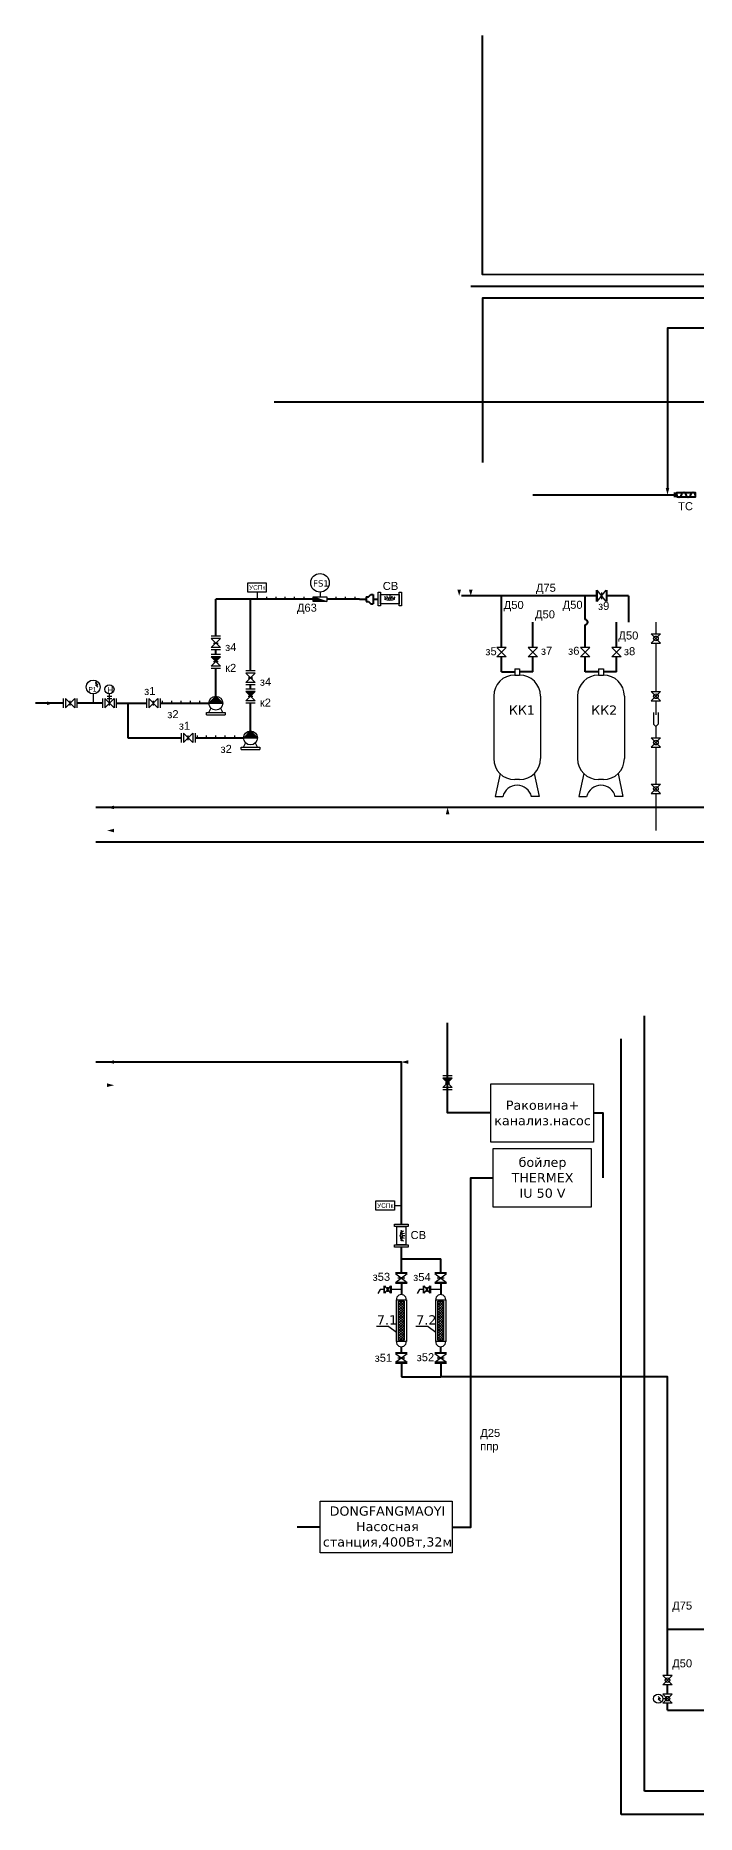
# Model space of a CAD drawing. Header units: millimetres. Extents: x 93665 to 221094, y -93000 to -1330.
# Drawn here: x 153598 to 167875, y -39750 to -1330 of the extents above; entities that cross this region are included whole.
import ezdxf

# ---------------------------------------------------------------- set-up
doc = ezdxf.new("R2010")
doc.units = ezdxf.units.MM
doc.layers.add('1', color=7, linetype='Continuous')
doc.layers.add('2', color=7, linetype='Continuous')
for name, color, linetype, lineweight in [('В10', 66, 'Continuous', 40), ('В50', 180, 'Continuous', 40), ('В60Н', 140, 'Continuous', 40), ('В90', 120, 'Continuous', 40), ('К20Н', 33, 'Continuous', 40), ('К30', 54, 'Continuous', 40), ('Р1', 202, 'Continuous', 40)]:
    doc.layers.add(name, color=color, linetype=linetype, lineweight=lineweight)
for name, color, linetype, lineweight, true_color in [('В20', 7, 'Continuous', 40, 0x0a7800), ('К10', 7, 'Continuous', 40, 0xffbe00), ('Р2', 7, 'Continuous', 40, 0x991b1e), ('Р3', 7, 'Continuous', 40, 0xd19cc7)]:
    doc.layers.add(name, color=color, linetype=linetype, lineweight=lineweight, true_color=true_color)
doc.styles.get("Standard").update_dxf_attribs({"font": 'arial.ttf'})

msp = doc.modelspace()

# ---------------------------------------------------------------- hatches: boundary and pattern name
h = msp.add_hatch(color=256)
h.dxf.hatch_style = 1
h.paths.add_polyline_path([(157593, -14750), (157393, -14750), (157493, -14850)])
h = msp.add_hatch(color=256)
h.dxf.hatch_style = 1
h.paths.add_polyline_path([(157643, -15750), (157493, -15600), (157344, -15750)])
h = msp.add_hatch(color=256)
h.dxf.hatch_style = 1
h.paths.add_polyline_path([(158343, -15500), (158143, -15500), (158243, -15600)])
h = msp.add_hatch(color=256)
h.dxf.hatch_style = 1
h.paths.add_polyline_path([(158393, -16500), (158243, -16350), (158094, -16500)])
h = msp.add_hatch(color=256)
h.dxf.hatch_style = 1
h.paths.add_polyline_path([(162600, -23850), (162400, -23850), (162500, -23950)])
at = {"layer": '1'}
h = msp.add_hatch(dxfattribs=at)
h.set_pattern_fill('ANSI37', color=256, scale=12.5, angle=-90, style=0)
h.set_pattern_definition([(315, (137048.676, -17668.73), (28.0633, 28.0633), []), (45, (137048.676, -17668.73), (-28.0633, 28.0633), [])])
h.paths.add_polyline_path([(161441, -29506), (161559, -29506), (161559, -28666), (161441, -28666)])
h = msp.add_hatch(dxfattribs=at)
h.set_pattern_fill('ANSI37', color=256, scale=12.5, angle=-90, style=0)
h.set_pattern_definition([(315, (137898.676, -17668.73), (28.0633, 28.0633), []), (45, (137898.676, -17668.73), (-28.0633, 28.0633), [])])
h.paths.add_polyline_path([(162291, -29506), (162409, -29506), (162409, -28666), (162291, -28666)])
at = {"layer": '2', "ltscale": 0.5}
msp.add_hatch(color=256, dxfattribs=at).paths.add_polyline_path([(159593, -13450), (159593, -13550), (159893, -13550)])

# ---------------------------------------------------------------- linework, layer by layer
for p, q in [((158383, -13350), (158383, -13500)), ((158593, -13500), (158593, -13450)), ((158793, -13500), (158793, -13450)), ((158993, -13500), (158993, -13450)), ((159193, -13500), (159193, -13450)), ((159393, -13450), (159393, -13500)), ((160093, -13500), (160093, -13450)), ((160293, -13500), (160293, -13450)), ((160493, -13450), (160493, -13500)), ((167000, -14000), (167000, -14250)), ((157593, -14300), (157393, -14300)), ((157593, -14350), (157393, -14350)), ((157393, -14350), (157593, -14550)), ((157593, -14350), (157393, -14550)), ((157593, -14550), (157393, -14550)), ((157443, -14450), (157543, -14450)), ((163763, -14550), (163563, -14550)), ((163563, -14550), (163763, -14750)), ((163763, -14550), (163563, -14750)), ((164442, -14550), (164242, -14550)), ((164242, -14550), (164442, -14750)), ((164442, -14550), (164242, -14750)), ((165573, -14550), (165373, -14550)), ((165373, -14550), (165573, -14750)), ((165573, -14550), (165373, -14750)), ((166251, -14550), (166051, -14550)), ((166051, -14550), (166251, -14750)), ((166251, -14550), (166051, -14750)), ((166900, -14250), (167100, -14250)), ((167100, -14250), (166900, -14450)), ((166900, -14250), (167100, -14450)), ((166900, -14450), (167100, -14450)), ((167000, -14450), (167000, -15500)), ((157593, -14600), (157393, -14600)), ((157593, -14700), (157393, -14700)), ((157593, -14750), (157393, -14750)), ((157393, -14750), (157593, -14950)), ((157593, -14750), (157393, -14950)), ((157593, -14950), (157393, -14950)), ((157443, -14850), (157543, -14850)), ((163763, -14750), (163563, -14750)), ((164442, -14750), (164242, -14750)), ((165573, -14750), (165373, -14750)), ((166251, -14750), (166051, -14750)), ((154943, -15350), (154893, -15300)), ((154943, -15400), (154893, -15350)), ((154893, -15350), (154943, -15350)), ((157593, -15000), (157393, -15000)), ((158343, -15050), (158143, -15050)), ((158343, -15100), (158143, -15100)), ((158143, -15100), (158343, -15300)), ((158343, -15100), (158143, -15300)), ((158343, -15300), (158143, -15300)), ((158343, -15350), (158143, -15350)), ((158193, -15200), (158293, -15200)), ((154193, -15650), (154193, -15850)), ((154243, -15650), (154243, -15850)), ((154243, -15850), (154443, -15650)), ((154243, -15650), (154443, -15850)), ((154343, -15800), (154343, -15700)), ((154443, -15650), (154443, -15850)), ((154493, -15650), (154493, -15850)), ((154843, -15550), (154843, -15750)), ((155043, -15650), (155043, -15850)), ((155093, -15650), (155093, -15850)), ((155093, -15850), (155293, -15650)), ((155093, -15650), (155293, -15850)), ((155143, -15600), (155243, -15600)), ((155143, -15650), (155243, -15650)), ((155193, -15800), (155193, -15550)), ((155293, -15650), (155293, -15850)), ((155343, -15650), (155343, -15850)), ((155993, -15650), (155993, -15850)), ((156043, -15650), (156043, -15850)), ((156043, -15850), (156243, -15650)), ((156043, -15650), (156243, -15850)), ((156143, -15800), (156143, -15700)), ((156243, -15650), (156243, -15850)), ((156293, -15650), (156293, -15850)), ((156343, -15750), (156343, -15700)), ((156543, -15750), (156543, -15700)), ((156743, -15750), (156743, -15700)), ((156943, -15750), (156943, -15700)), ((157143, -15700), (157143, -15750)), ((157343, -15750), (157643, -15750)), ((158343, -15450), (158143, -15450)), ((158343, -15500), (158143, -15500)), ((158143, -15500), (158343, -15700)), ((158343, -15500), (158143, -15700)), ((158343, -15700), (158143, -15700)), ((158343, -15750), (158143, -15750)), ((158193, -15600), (158293, -15600)), ((166900, -15500), (167100, -15500)), ((167100, -15500), (166900, -15700)), ((166900, -15500), (167100, -15700)), ((166900, -15700), (167100, -15700)), ((167000, -15700), (167000, -16000)), ((157293, -16000), (157293, -15950)), ((157293, -15950), (157693, -15950)), ((157293, -16000), (157693, -16000)), ((157343, -15950), (157393, -15850)), ((157643, -15950), (157593, -15850)), ((157693, -15950), (157693, -16000)), ((166950, -15950), (166950, -16200)), ((167050, -15950), (167050, -16200)), ((156743, -16400), (156743, -16600)), ((156793, -16400), (156793, -16600)), ((156793, -16600), (156993, -16400)), ((156793, -16400), (156993, -16600)), ((156893, -16550), (156893, -16450)), ((156993, -16400), (156993, -16600)), ((157043, -16400), (157043, -16600)), ((157093, -16500), (157093, -16450)), ((157293, -16500), (157293, -16450)), ((157493, -16500), (157493, -16450)), ((157693, -16500), (157693, -16450)), ((157893, -16450), (157893, -16500)), ((158093, -16500), (158393, -16500)), ((166900, -16500), (167100, -16500)), ((167100, -16500), (166900, -16700)), ((166900, -16500), (167100, -16700)), ((166950, -16200), (167000, -16250)), ((167050, -16200), (167000, -16250)), ((167000, -16250), (167000, -16500)), ((158043, -16750), (158043, -16700)), ((158043, -16700), (158443, -16700)), ((158043, -16750), (158443, -16750)), ((158093, -16700), (158143, -16600)), ((158393, -16700), (158343, -16600)), ((158443, -16700), (158443, -16750)), ((166900, -16700), (167100, -16700)), ((167000, -16700), (167000, -17500)), ((166900, -17500), (167100, -17500)), ((167100, -17500), (166900, -17700)), ((166900, -17500), (167100, -17700)), ((166900, -17700), (167100, -17700)), ((167000, -17700), (167000, -18500)), ((162600, -23800), (162400, -23800)), ((162600, -23850), (162400, -23850)), ((162400, -23850), (162600, -24050)), ((162600, -23850), (162400, -24050)), ((162600, -24050), (162400, -24050)), ((162600, -24100), (162400, -24100)), ((162450, -23950), (162550, -23950)), ((161350, -26600), (161500, -26600)), ((167350, -36750), (167150, -36750)), ((167150, -36750), (167350, -36950)), ((167350, -36750), (167150, -36950)), ((167050, -37200), (167100, -37250)), ((167100, -37250), (167050, -37250)), ((167050, -37250), (167100, -37300)), ((167350, -36950), (167150, -36950)), ((167350, -37150), (167150, -37150)), ((167150, -37150), (167350, -37350)), ((167350, -37150), (167150, -37350)), ((167250, -37250), (167150, -37250)), ((167350, -37350), (167150, -37350))]:
    msp.add_line(p, q)
at = {"ltscale": 10}
for p, q in [((157493, -15600), (157344, -15750)), ((157493, -15600), (157643, -15750)), ((158243, -16350), (158094, -16500)), ((158243, -16350), (158393, -16500))]:
    msp.add_line(p, q, dxfattribs=at)
for points in [[(158583, -13350), (158183, -13350), (158183, -13150), (158583, -13150)], [(163431, -23968), (165650, -23968), (165650, -25232), (163431, -25232)], [(163481, -25368), (165600, -25368), (165600, -26632), (163481, -26632)], [(161350, -26700), (160950, -26700), (160950, -26500), (161350, -26500)], [(159750, -32987), (162600, -32987), (162600, -34100), (159750, -34100)]]:
    msp.add_lwpolyline(points, close=True)
for centre, radius in [((167000, -14350), 50), ((154843, -15400), 150), ((155193, -15450), 100), ((157493, -15750), 150), ((167000, -15600), 50), ((158243, -16500), 150), ((167000, -16600), 50), ((167000, -17600), 50), ((167250, -36850), 50), ((167050, -37250), 100), ((167250, -37250), 50)]:
    msp.add_circle(centre, radius)
at = {"layer": '1'}
for p, q in [((161160, -13481), (161143, -13446)), ((161204, -13472), (161194, -13433)), ((161250, -13425), (161250, -13475)), ((161287, -13472), (161306, -13438)), ((161340, -13487), (161365, -13453)), ((154893, -15300), (154918, -15300)), ((154918, -15300), (154893, -15300)), ((154893, -15300), (154893, -15325)), ((154893, -15325), (154918, -15300)), ((163950, -15004), (164054, -15004)), ((163950, -15004), (163950, -15143)), ((163950, -15143), (164054, -15143)), ((164054, -15004), (164054, -15143)), ((165760, -15004), (165864, -15004)), ((165760, -15004), (165760, -15143)), ((165760, -15143), (165864, -15143)), ((165864, -15004), (165864, -15143)), ((163497, -15596), (163497, -16946)), ((164508, -15596), (164508, -16946)), ((165306, -15596), (165306, -16946)), ((166318, -15596), (166318, -16946)), ((164054, -17400), (163950, -17400)), ((165864, -17400), (165760, -17400)), ((161518, -27160), (161554, -27143)), ((161575, -27250), (161525, -27250)), ((161528, -27204), (161567, -27194)), ((161513, -27340), (161546, -27365)), ((161527, -27287), (161562, -27306)), ((161232, -29213), (160965, -29213)), ((162082, -29213), (161815, -29213))]:
    msp.add_line(p, q, dxfattribs=at)
at = {"layer": '1', "ltscale": 0.166667}
for p, q in [((163632, -17270), (163528, -17768)), ((164372, -17270), (164476, -17768)), ((165442, -17270), (165338, -17768)), ((166182, -17270), (166286, -17768)), ((163528, -17768), (163693, -17768)), ((164476, -17768), (164311, -17768)), ((165338, -17768), (165503, -17768)), ((166286, -17768), (166121, -17768))]:
    msp.add_line(p, q, dxfattribs=at)
at = {"layer": '1', "color": 64, "ltscale": 0.4}
for p, q in [((161043, -28413), (160993, -28501)), ((161125, -28413), (161043, -28413)), ((161500, -28413), (161278, -28413)), ((161893, -28413), (161843, -28501)), ((161975, -28413), (161893, -28413)), ((162350, -28413), (162128, -28413))]:
    msp.add_line(p, q, dxfattribs=at)
at = {"layer": '1', "color": 64}
for p, q in [((161125, -28332), (161125, -28494)), ((161138, -28494), (161138, -28332)), ((161265, -28332), (161138, -28494)), ((161138, -28332), (161265, -28494)), ((161201, -28365), (161201, -28462)), ((161201, -28365), (161201, -28462)), ((161265, -28494), (161265, -28332)), ((161278, -28332), (161278, -28494)), ((161975, -28332), (161975, -28494)), ((161988, -28494), (161988, -28332)), ((162115, -28332), (161988, -28494)), ((161988, -28332), (162115, -28494)), ((162051, -28365), (162051, -28462)), ((162051, -28365), (162051, -28462)), ((162115, -28494), (162115, -28332)), ((162128, -28332), (162128, -28494))]:
    msp.add_line(p, q, dxfattribs=at)
at = {"layer": '1', "ltscale": 0.4}
for p, q in [((161232, -29213), (161392, -29333)), ((162082, -29213), (162242, -29333))]:
    msp.add_line(p, q, dxfattribs=at)
at = {"layer": '1'}
for points in [[(161000, -13350), (161050, -13350), (161050, -13650), (161000, -13650)], [(161050, -13400), (161450, -13400), (161450, -13600), (161050, -13600)], [(161450, -13350), (161500, -13350), (161500, -13650), (161450, -13650)], [(161650, -27000), (161650, -27050), (161350, -27050), (161350, -27000)], [(161600, -27050), (161600, -27450), (161400, -27450), (161400, -27050)], [(161650, -27450), (161650, -27500), (161350, -27500), (161350, -27450)], [(161608, -28636), (161608, -29537), (161392, -29537), (161392, -28636)], [(161559, -28666), (161559, -29506), (161441, -29506), (161441, -28666)], [(162458, -28636), (162458, -29537), (162242, -29537), (162242, -28636)], [(162409, -28666), (162409, -29506), (162291, -29506), (162291, -28666)]]:
    msp.add_lwpolyline(points, close=True, dxfattribs=at)
for centre in [(161250, -13500), (161500, -27250)]:
    msp.add_circle(centre, 25, dxfattribs=at)
for centre, radius, start, end in [((161250, -13738), 263, 64.7203, 115.2797), ((161250, -13259), 266, 244.9424, 295.0576), ((163950, -15596), 454, 90, 180), ((164054, -15596), 454, 0, 90), ((165760, -15596), 454, 90, 180), ((165864, -15596), 454, 0, 90), ((163950, -16946), 454, 180, 270), ((164054, -16946), 454, 270, 0), ((165760, -16946), 454, 180, 270), ((165864, -16946), 454, 270, 0), ((161741, -27250), 266, 154.9424, 205.0576), ((161262, -27250), 263, 334.7203, 25.2797), ((161500, -28631), 108, 357.6713, 182.3287), ((162350, -28631), 108, 357.6713, 182.3287), ((161500, -29541), 108, 177.5077, 2.4923), ((162350, -29541), 108, 177.5077, 2.4923)]:
    msp.add_arc(centre, radius, start, end, dxfattribs=at)
at = {"layer": '1', "ltscale": 0.166667}
for centre in [(164002, -17836), (165812, -17836)]:
    msp.add_arc(centre, 316, 12.3418, 167.6582, dxfattribs=at)
at = {"layer": '2', "ltscale": 0.5}
for p, q in [((159743, -13346), (159743, -13450)), ((159593, -13450), (159893, -13550))]:
    msp.add_line(p, q, dxfattribs=at)
at = {"layer": '2'}
for p, q in [((165714, -13553), (165714, -13308)), ((165734, -13308), (165734, -13553)), ((165926, -13553), (165734, -13308)), ((165734, -13553), (165926, -13308)), ((165830, -13504), (165830, -13356)), ((165830, -13504), (165830, -13357)), ((165926, -13308), (165926, -13553)), ((165945, -13553), (165945, -13308)), ((161377, -28048), (161623, -28048)), ((161623, -28068), (161377, -28068)), ((161377, -28260), (161623, -28068)), ((161377, -28068), (161623, -28260)), ((161623, -28260), (161377, -28260)), ((161377, -28279), (161623, -28279)), ((161426, -28164), (161574, -28164)), ((161426, -28164), (161574, -28164)), ((162227, -28048), (162473, -28048)), ((162473, -28068), (162227, -28068)), ((162227, -28260), (162473, -28068)), ((162227, -28068), (162473, -28260)), ((162473, -28260), (162227, -28260)), ((162227, -28279), (162473, -28279)), ((162276, -28164), (162424, -28164)), ((162276, -28164), (162424, -28164)), ((161377, -29774), (161623, -29774)), ((161623, -29793), (161377, -29793)), ((161377, -29793), (161623, -29985)), ((161377, -29985), (161623, -29793)), ((161426, -29889), (161574, -29889)), ((161426, -29889), (161574, -29889)), ((162227, -29774), (162473, -29774)), ((162473, -29793), (162227, -29793)), ((162227, -29793), (162473, -29985)), ((162227, -29985), (162473, -29793)), ((162276, -29889), (162424, -29889)), ((162276, -29889), (162424, -29889)), ((161623, -29985), (161377, -29985)), ((161377, -30004), (161623, -30004)), ((162473, -29985), (162227, -29985)), ((162227, -30004), (162473, -30004))]:
    msp.add_line(p, q, dxfattribs=at)
at = {"layer": '2', "ltscale": 0.5}
msp.add_lwpolyline([(159593, -13450), (159893, -13450), (159893, -13550), (159593, -13550)], close=True, dxfattribs=at)
msp.add_circle((159743, -13150), 200, dxfattribs=at)
at = {"layer": 'В10'}
for p, q in [((160793, -13450), (160843, -13400)), ((160843, -13400), (160893, -13400)), ((160893, -13400), (160893, -13600)), ((165714, -13430), (162802, -13430)), ((163663, -14550), (163663, -13430)), ((165473, -13945), (165473, -13430)), ((166404, -13430), (165945, -13430)), ((165968, -13430), (165945, -13430)), ((166404, -13430), (166404, -14000)), ((158493, -13500), (157493, -13500)), ((157493, -14300), (157493, -13500)), ((158243, -15050), (158243, -13500)), ((159593, -13500), (158493, -13500)), ((160593, -13500), (159893, -13500)), ((160593, -13500), (160743, -13500)), ((160743, -13450), (160743, -13550)), ((160743, -13450), (160793, -13450)), ((160743, -13550), (160793, -13550)), ((160793, -13550), (160843, -13600)), ((160843, -13600), (160893, -13600)), ((160893, -13500), (161000, -13500)), ((165473, -14550), (165473, -14055)), ((157493, -14700), (157493, -14600)), ((163663, -15073), (163663, -14750)), ((165473, -15073), (165473, -14750)), ((157493, -15600), (157493, -15000)), ((158243, -15450), (158243, -15350)), ((163663, -15073), (163950, -15073)), ((165760, -15073), (165473, -15073)), ((154193, -15750), (153598, -15750)), ((155043, -15750), (154493, -15750)), ((155343, -15750), (155993, -15750)), ((155593, -15750), (155593, -16500)), ((156293, -15750), (157343, -15750)), ((158243, -16350), (158243, -15750)), ((155593, -16500), (156743, -16500)), ((157043, -16500), (158093, -16500))]:
    msp.add_line(p, q, dxfattribs=at)
msp.add_lwpolyline([(153843, -15750, 77, 0, 0), (153993, -15750, 0, 0, 0)], format="xyseb", dxfattribs=at)
at = {"layer": 'В10', "ltscale": 0.3}
msp.add_arc((165473, -14000), 54.7, 270, 90, dxfattribs=at)
at = {"layer": 'В20'}
for p, q in [((164342, -11250), (167400, -11250)), ((167400, -11200), (167400, -11300)), ((164342, -14550), (164342, -14000)), ((166151, -14550), (166151, -14000)), ((164342, -15073), (164342, -14750)), ((166151, -15073), (166151, -14750)), ((164342, -15073), (164054, -15073)), ((166151, -15073), (165864, -15073))]:
    msp.add_line(p, q, dxfattribs=at)
msp.add_lwpolyline([(167450, -11300), (167450, -11200), (167850, -11200), (167850, -11300)], close=True, dxfattribs=at)
for centre, start, end in [((167500, -11250), 180, 0), ((167600, -11250), 0, 180), ((167700, -11250), 180, 0), ((167800, -11250), 0, 180)]:
    msp.add_arc(centre, 50, start, end, dxfattribs=at)
at = {"layer": 'В50'}
for p, q in [((161500, -28048), (161500, -27500)), ((161500, -27750), (162350, -27750)), ((162350, -28048), (162350, -27750)), ((161500, -28279), (161500, -28523)), ((162350, -28279), (162350, -28523)), ((161500, -29774), (161500, -29649)), ((162350, -29774), (162350, -29649)), ((161500, -30004), (161500, -30300)), ((161500, -30300), (162350, -30300)), ((162350, -30004), (162350, -30300)), ((167250, -36750), (167250, -35750)), ((167250, -35750), (172500, -35750)), ((167250, -37150), (167250, -36950)), ((167250, -37500), (167250, -37350)), ((167250, -37500), (168750, -37500))]:
    msp.add_line(p, q, dxfattribs=at)
for points in [[(161500, -27000), (161500, -23500), (154900, -23500)], [(167250, -35750), (167250, -30300), (162350, -30300)]]:
    msp.add_lwpolyline(points, dxfattribs=at)
msp.add_lwpolyline([(155295, -23500, 77, 0, 0), (155145, -23500, 0, 0, 0)], format="xyseb", dxfattribs=at)
at = {"layer": 'В60Н'}
msp.add_lwpolyline([(155145, -24000, 77, 0, 0), (155295, -24000, 0, 0, 0)], format="xyseb", dxfattribs=at)
at = {"layer": 'В90'}
for points in [[(174000, -9000), (174000, -9050), (174000, -9250), (158750, -9250)], [(165650, -24600), (165850, -24600), (165850, -26000)], [(162600, -33543), (163000, -33543), (163000, -26000), (163481, -26000)], [(159750, -33543), (159248, -33543)]]:
    msp.add_lwpolyline(points, dxfattribs=at)
at = {"layer": 'К10'}
for p, q in [((193750, -18750), (154900, -18750)), ((166250, -39750), (166250, -23000)), ((183750, -39750), (166250, -39750))]:
    msp.add_line(p, q, dxfattribs=at)
msp.add_lwpolyline([(155295, -18500, 77, 0, 0), (155145, -18500, 0, 0, 0)], format="xyseb", dxfattribs=at)
at = {"layer": 'К20Н'}
for p, q in [((191000, -18000), (154900, -18000)), ((166750, -39250), (166750, -22500)), ((185500, -39250), (166750, -39250))]:
    msp.add_line(p, q, dxfattribs=at)
msp.add_lwpolyline([(155295, -18000, 77, 0, 0), (155145, -18000, 0, 0, 0)], format="xyseb", dxfattribs=at)
at = {"layer": 'К30'}
msp.add_lwpolyline([(162500, -18150, 77, 0, 0), (162500, -18000, 0, 0, 0)], format="xyseb", dxfattribs=at)
msp.add_lwpolyline([(163431, -24600), (162500, -24600), (162500, -22650)], dxfattribs=at)
at = {"layer": 'Р1'}
for points in [[(174750, -7250), (174750, -6508), (163250, -6492), (163250, -1330)], [(173600, -7650), (173250, -7650), (173250, -6750), (163000, -6750)]]:
    msp.add_lwpolyline(points, dxfattribs=at)
for points in [[(163000, -13300, 77, 0, 0), (163000, -13430, 0, 0, 0)], [(161650, -23500, 77, 0, 0), (161500, -23500, 0, 0, 0)]]:
    msp.add_lwpolyline(points, format="xyseb", dxfattribs=at)
at = {"layer": 'Р2'}
msp.add_lwpolyline([(169150, -7650), (167250, -7650), (167250, -11100)], dxfattribs=at)
msp.add_lwpolyline([(167250, -11100, 77, 0, 0), (167250, -11250, 0, 0, 0)], format="xyseb", dxfattribs=at)
at = {"layer": 'Р3'}
msp.add_lwpolyline([(171600, -7650), (171250, -7650), (171250, -7000), (163250, -7000), (163250, -10550)], dxfattribs=at)
msp.add_lwpolyline([(162750, -13300, 77, 0, 0), (162750, -13430, 0, 0, 0)], format="xyseb", dxfattribs=at)

# ---------------------------------------------------------------- texts
at = {"layer": '1', "attachment_point": 1}
for s, width, insert, char_height in [('ТС', 11.42, (167479, -11408), 172.8), ('{\\fArial|b0|i0|c204|p34;УСПк}', 387.54, (158210, -13199), 100), ('СВ', 11.42, (161099, -13131), 172.8), ('Д75', 11.42, (164406, -13170), 172.8), ('Д63', 11.42, (159243, -13600), 172.8), ('Д50', 11.42, (163711, -13541), 172.8), ('Д50', 11.42, (164387, -13744), 172.8), ('Д50', 11.42, (164984, -13538), 172.8), ('з9', 11.42, (165749, -13562), 172.8), ('Д50', 11.42, (166188, -14201), 172.8), ('з4', 11.42, (157693, -14450), 172.8), ('з5', 11.42, (163315, -14541), 172.8), ('з7', 11.42, (164515, -14532), 172.8), ('з6', 11.42, (165103, -14531), 172.8), ('з8', 11.42, (166308, -14540), 172.8), ('к2', 11.42, (157693, -14900), 172.8), ('з4', 11.42, (158443, -15200), 172.8), ('P1', 261.22, (154743, -15400), 100), ('з1', 11.42, (155943, -15400), 172.8), ('к2', 11.42, (158443, -15650), 172.8), ('з2', 11.42, (156443, -15900), 172.8), ('з1', 11.42, (156693, -16150), 172.8), ('з2', 11.42, (157593, -16650), 172.8), ('{\\fArial|b0|i0|c204|p34;УСПк}', 387.54, (160976, -26549), 100), ('СВ', 11.42, (161700, -27150), 172.8), ('з53', 11.42, (160879, -28052), 172.8), ('з54', 11.42, (161755, -28057), 172.8), ('з51', 11.42, (160923, -29801), 172.8), ('з52', 11.42, (161831, -29788), 172.8), ('{\\fArial|b0|i0|c204|p34;Д}25 {\\fArial|b0|i0|c204|p34;ппр}', 11.42, (163204, -31424), 172.8), ('Д75', 11.42, (167350, -35153), 172.8), ('{\\fArial|b0|i0|c204|p34;Д}50', 11.42, (167350, -36400), 172.8)]:
    msp.add_mtext_dynamic_manual_height_columns(s, width=width, gutter_width=11.2, heights=[0], dxfattribs=dict(at, insert=insert, char_height=char_height))
at = {"layer": '1', "ltscale": 15, "char_height": 200}
for s, insert, width, attachment_point in [('{\\fVerdana|b0|i0|c204|p34;КК1}', (163822, -15798), 285.44, 1), ('{\\fVerdana|b0|i0|c204|p34;КК2}', (165599, -15798), 285.44, 1), ('{\\fVerdana|b0|i0|c204|p34;Раковина+\\Pканализ.насос}', (164550, -24600), 2330.68, 5), ('{\\fVerdana|b0|i0|c204|p34;бойлер\\fVerdana|b0|i0|c0|p34;\\PTHERMEX \\fVerdana|b0|i0|c204|p34;\\P\\fVerdana|b0|i0|c0|p34;IU 50 V}', (164550, -26000), 2572.66, 5), ('{\\fVerdana|b0|i0|c204|p34;7.1}', (160972, -28969), 285.44, 1), ('{\\fVerdana|b0|i0|c204|p34;7.2}', (161822, -28969), 285.44, 1), ('{\\fVerdana|b0|i0|c204|p34;DONGFANGMAOYI Насосная станция,400Вт,32м}', (161200, -33550), 285.44, 5)]:
    msp.add_mtext(s, dxfattribs=dict(at, insert=insert, width=width, attachment_point=attachment_point))
at = {"layer": '2', "ltscale": 15, "char_height": 134.4, "width": 274.02, "attachment_point": 1}
for s, insert in [('{\\fVerdana|b0|i0|c204|p34;FS1}', (159593, -13095)), ('{\\fVerdana|b0|i0|c204|p34;Н}', (155143, -15400))]:
    msp.add_mtext(s, dxfattribs=dict(at, insert=insert))

doc.saveas('drawing.dxf')
